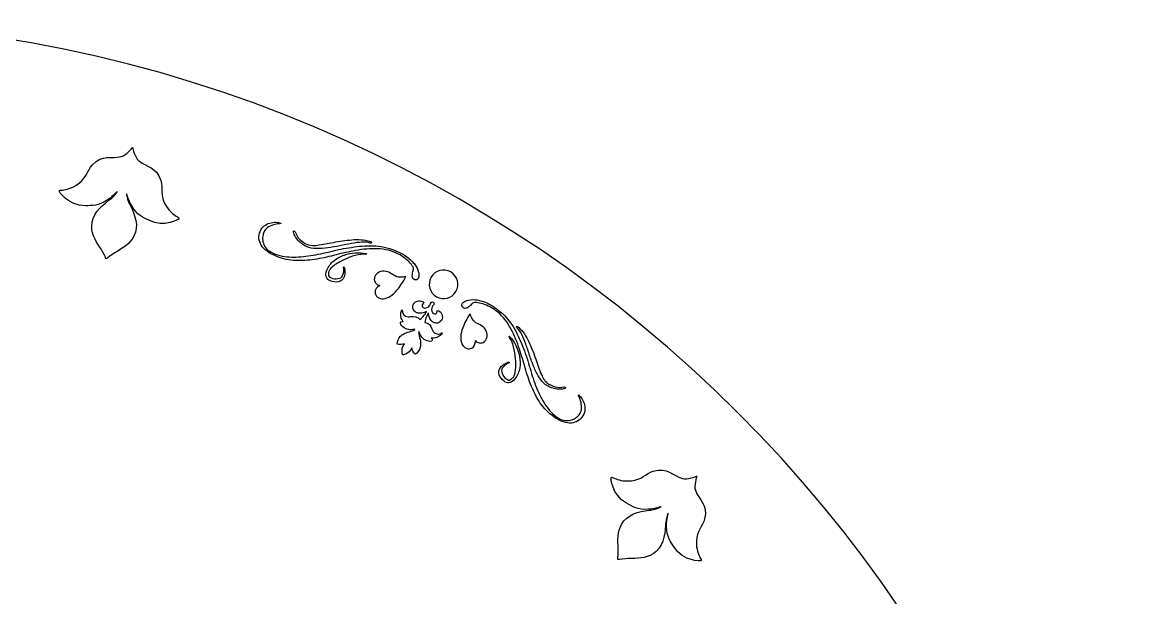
# Model space of a CAD drawing. Header units: centimetres. Extents: x -10.4 to 10.4, y -10.4 to 10.4.
# Drawn here: x 1.78 to 10.44, y 5.93 to 10.44 of the extents above; entities that cross this region are included whole.
import ezdxf

# ---------------------------------------------------------------- set-up
doc = ezdxf.new("R2010")
doc.units = ezdxf.units.CM
doc.header["$MEASUREMENT"] = 0
doc.layers.add('Camada 1', color=7, linetype='Continuous')

msp = doc.modelspace()

# ---------------------------------------------------------------- linework, layer by layer
at = {"layer": 'Camada 1'}
for points, knots in [([(-10.44189, 0), (-10.44189, 5.76691), (-5.76691, 10.44189), (0, 10.44189), (0, 10.44189), (5.76688, 10.44189), (10.44189, 5.76691), (10.44189, 0), (10.44189, 0), (10.44189, -5.76686), (5.76689, -10.44189), (0, -10.44189), (0, -10.44189), (-5.76691, -10.44189), (-10.44189, -5.76686), (-10.44189, 0)], [0, 0, 0, 0, 0.2, 0.2, 0.2, 0.2, 0.4, 0.4, 0.4, 0.4, 0.6, 0.6, 0.6, 0.6, 1, 1, 1, 1]), ([(2.27319, 9.00337), (2.32198, 9.00313), (2.37535, 9.00051), (2.44337, 9.04554), (2.44337, 9.04554), (2.46745, 9.06147), (2.49335, 9.08316), (2.52161, 9.11351), (2.52161, 9.11351), (2.52177, 9.11367), (2.50931, 9.08631), (2.47351, 9.05795), (2.47351, 9.05795), (2.46711, 9.053), (2.4607, 9.04827), (2.45404, 9.04311), (2.45404, 9.04311), (2.38768, 8.99189), (2.32119, 8.93291), (2.32196, 8.83951), (2.32196, 8.83951), (2.32238, 8.76913), (2.36088, 8.71788), (2.39771, 8.65909), (2.39771, 8.65909), (2.41403, 8.63298), (2.43316, 8.59308), (2.43377, 8.59054), (2.43377, 8.59054), (2.43414, 8.58752), (2.43914, 8.58628), (2.4412, 8.58885), (2.4412, 8.58885), (2.44342, 8.59102), (2.47806, 8.61825), (2.50414, 8.63446), (2.50414, 8.63446), (2.56351, 8.6711), (2.62082, 8.70029), (2.65281, 8.76323), (2.65281, 8.76323), (2.69514, 8.84663), (2.66191, 8.92857), (2.62506, 9.00358), (2.62506, 9.00358), (2.62149, 9.01107), (2.61784, 9.01834), (2.61432, 9.02543), (2.61432, 9.02543), (2.5949, 9.06657), (2.59588, 9.09658), (2.59588, 9.09642), (2.59588, 9.09642), (2.60776, 9.05673), (2.62136, 9.02588), (2.63578, 9.00109), (2.63578, 9.00109), (2.67661, 8.93092), (2.72569, 8.90989), (2.76947, 8.88875), (2.76947, 8.88875), (2.89113, 8.82938), (3.00656, 8.89351), (3.0064, 8.90425), (3.0064, 8.90425), (3.00619, 8.9084), (2.99799, 8.91235), (2.98486, 8.92042), (2.98486, 8.92042), (2.96311, 8.93426), (2.92811, 8.95937), (2.89633, 9.0175), (2.89633, 9.0175), (2.85881, 9.08544), (2.88175, 9.14019), (2.86379, 9.20001), (2.86379, 9.20001), (2.82984, 9.31309), (2.75171, 9.30317), (2.68856, 9.35749), (2.68856, 9.35749), (2.66118, 9.38085), (2.64411, 9.45279), (2.64387, 9.45676), (2.64387, 9.45676), (2.64361, 9.45996), (2.64149, 9.46078), (2.63969, 9.45761), (2.63969, 9.45761), (2.63768, 9.45425), (2.59019, 9.39718), (2.55534, 9.38818), (2.55534, 9.38818), (2.47427, 9.3673), (2.40879, 9.4103), (2.32785, 9.32381), (2.32785, 9.32381), (2.28501, 9.27801), (2.28102, 9.21882), (2.21725, 9.17424), (2.21725, 9.17424), (2.16264, 9.13609), (2.12015, 9.12889), (2.09427, 9.12611), (2.09427, 9.12611), (2.07898, 9.12455), (2.06972, 9.12471), (2.06776, 9.1209), (2.06776, 9.1209), (2.06272, 9.11161), (2.1376, 9.00351), (2.27319, 9.00337)], [0, 0, 0, 0, 0.0344828, 0.0344828, 0.0344828, 0.0344828, 0.0689655, 0.0689655, 0.0689655, 0.0689655, 0.1034483, 0.1034483, 0.1034483, 0.1034483, 0.137931, 0.137931, 0.137931, 0.137931, 0.1724138, 0.1724138, 0.1724138, 0.1724138, 0.2068966, 0.2068966, 0.2068966, 0.2068966, 0.2413793, 0.2413793, 0.2413793, 0.2413793, 0.2758621, 0.2758621, 0.2758621, 0.2758621, 0.3103448, 0.3103448, 0.3103448, 0.3103448, 0.3448276, 0.3448276, 0.3448276, 0.3448276, 0.3793103, 0.3793103, 0.3793103, 0.3793103, 0.4137931, 0.4137931, 0.4137931, 0.4137931, 0.4482759, 0.4482759, 0.4482759, 0.4482759, 0.4827586, 0.4827586, 0.4827586, 0.4827586, 0.5172414, 0.5172414, 0.5172414, 0.5172414, 0.5517241, 0.5517241, 0.5517241, 0.5517241, 0.5862069, 0.5862069, 0.5862069, 0.5862069, 0.6206897, 0.6206897, 0.6206897, 0.6206897, 0.6551724, 0.6551724, 0.6551724, 0.6551724, 0.6896552, 0.6896552, 0.6896552, 0.6896552, 0.7241379, 0.7241379, 0.7241379, 0.7241379, 0.7586207, 0.7586207, 0.7586207, 0.7586207, 0.7931034, 0.7931034, 0.7931034, 0.7931034, 0.8275862, 0.8275862, 0.8275862, 0.8275862, 0.862069, 0.862069, 0.862069, 0.862069, 0.8965517, 0.8965517, 0.8965517, 0.8965517, 0.9310345, 0.9310345, 0.9310345, 0.9310345, 1, 1, 1, 1]), ([(4.70011, 8.6519), (4.64156, 8.67577), (4.58393, 8.6881), (4.52736, 8.68899), (4.52736, 8.68899), (4.47082, 8.6897), (4.41436, 8.68566), (4.35792, 8.67663), (4.35792, 8.67663), (4.30305, 8.66901), (4.24915, 8.65835), (4.19602, 8.64488), (4.19602, 8.64488), (4.14289, 8.63144), (4.09056, 8.62033), (4.03896, 8.61197), (4.03896, 8.61197), (3.98755, 8.60342), (3.93704, 8.59964), (3.8878, 8.60057), (3.8878, 8.60057), (3.83856, 8.6016), (3.79033, 8.61163), (3.74331, 8.63081), (3.74331, 8.63081), (3.72212, 8.63949), (3.70537, 8.65094), (3.69293, 8.66526), (3.69293, 8.66526), (3.68073, 8.6796), (3.67227, 8.6941), (3.6675, 8.70905), (3.6675, 8.70905), (3.66268, 8.72395), (3.66078, 8.73892), (3.66171, 8.75403), (3.66171, 8.75403), (3.66274, 8.76919), (3.66549, 8.78208), (3.66983, 8.79271), (3.66983, 8.79271), (3.67806, 8.813), (3.69076, 8.82777), (3.7079, 8.83682), (3.7079, 8.83682), (3.72505, 8.84592), (3.74169, 8.85243), (3.75772, 8.85611), (3.75772, 8.85611), (3.7737, 8.85997), (3.78672, 8.8619), (3.79664, 8.86201), (3.79664, 8.86201), (3.80635, 8.86222), (3.80868, 8.86323), (3.80341, 8.8655), (3.80341, 8.8655), (3.79277, 8.86981), (3.77949, 8.87233), (3.76378, 8.87296), (3.76378, 8.87296), (3.74806, 8.87378), (3.73251, 8.8718), (3.71721, 8.86717), (3.71721, 8.86717), (3.70176, 8.86251), (3.68739, 8.85497), (3.67379, 8.84455), (3.67379, 8.84455), (3.66008, 8.83407), (3.64971, 8.81949), (3.64201, 8.80087), (3.64201, 8.80087), (3.62727, 8.76446), (3.62987, 8.72896), (3.65053, 8.6943), (3.65053, 8.6943), (3.67098, 8.65951), (3.71186, 8.62964), (3.77301, 8.60476), (3.77301, 8.60476), (3.82101, 8.58513), (3.86974, 8.57457), (3.91919, 8.57301), (3.91919, 8.57301), (3.96869, 8.57145), (4.01836, 8.57447), (4.06797, 8.58211), (4.06797, 8.58211), (4.11758, 8.58984), (4.16772, 8.60023), (4.21788, 8.61325), (4.21788, 8.61325), (4.26831, 8.62643), (4.31834, 8.63794), (4.36785, 8.64775), (4.36785, 8.64775), (4.42743, 8.6596), (4.48535, 8.66566), (4.54144, 8.66611), (4.54144, 8.66611), (4.5974, 8.66656), (4.65198, 8.65595), (4.70524, 8.63428), (4.70524, 8.63428), (4.71858, 8.6287), (4.73376, 8.62052), (4.75099, 8.60951), (4.75099, 8.60951), (4.76814, 8.59824), (4.78406, 8.58594), (4.79885, 8.57279), (4.79885, 8.57279), (4.81359, 8.55948), (4.82541, 8.54623), (4.83462, 8.53268), (4.83462, 8.53268), (4.84351, 8.51921), (4.846, 8.50749), (4.84205, 8.49781), (4.84205, 8.49781), (4.84157, 8.49694), (4.8407, 8.49318), (4.83901, 8.48664), (4.83901, 8.48664), (4.83726, 8.48008), (4.83607, 8.47278), (4.83478, 8.46505), (4.83478, 8.46505), (4.8337, 8.45717), (4.83396, 8.44928), (4.83539, 8.44155), (4.83539, 8.44155), (4.83695, 8.43372), (4.84118, 8.42829), (4.8482, 8.42549), (4.8482, 8.42549), (4.85884, 8.42112), (4.8663, 8.42028), (4.87032, 8.42266), (4.87032, 8.42266), (4.87445, 8.42507), (4.8786, 8.43017), (4.88283, 8.43779), (4.88283, 8.43779), (4.88675, 8.44755), (4.88733, 8.46105), (4.88444, 8.47814), (4.88444, 8.47814), (4.88161, 8.49536), (4.87349, 8.51399), (4.85978, 8.53391), (4.85978, 8.53391), (4.84634, 8.55397), (4.82681, 8.57434), (4.80102, 8.59506), (4.80102, 8.59506), (4.77546, 8.61602), (4.74178, 8.63499), (4.70011, 8.6519), (4.70011, 8.6519), (4.70011, 8.6519), (4.70011, 8.6519), (4.70011, 8.6519)], [0, 0, 0, 0, 0.0238095, 0.0238095, 0.0238095, 0.0238095, 0.047619, 0.047619, 0.047619, 0.047619, 0.0714286, 0.0714286, 0.0714286, 0.0714286, 0.0952381, 0.0952381, 0.0952381, 0.0952381, 0.1190476, 0.1190476, 0.1190476, 0.1190476, 0.1428571, 0.1428571, 0.1428571, 0.1428571, 0.1666667, 0.1666667, 0.1666667, 0.1666667, 0.1904762, 0.1904762, 0.1904762, 0.1904762, 0.2142857, 0.2142857, 0.2142857, 0.2142857, 0.2380952, 0.2380952, 0.2380952, 0.2380952, 0.2619048, 0.2619048, 0.2619048, 0.2619048, 0.2857143, 0.2857143, 0.2857143, 0.2857143, 0.3095238, 0.3095238, 0.3095238, 0.3095238, 0.3333333, 0.3333333, 0.3333333, 0.3333333, 0.3571429, 0.3571429, 0.3571429, 0.3571429, 0.3809524, 0.3809524, 0.3809524, 0.3809524, 0.4047619, 0.4047619, 0.4047619, 0.4047619, 0.4285714, 0.4285714, 0.4285714, 0.4285714, 0.452381, 0.452381, 0.452381, 0.452381, 0.4761905, 0.4761905, 0.4761905, 0.4761905, 0.5, 0.5, 0.5, 0.5, 0.5238095, 0.5238095, 0.5238095, 0.5238095, 0.547619, 0.547619, 0.547619, 0.547619, 0.5714286, 0.5714286, 0.5714286, 0.5714286, 0.5952381, 0.5952381, 0.5952381, 0.5952381, 0.6190476, 0.6190476, 0.6190476, 0.6190476, 0.6428571, 0.6428571, 0.6428571, 0.6428571, 0.6666667, 0.6666667, 0.6666667, 0.6666667, 0.6904762, 0.6904762, 0.6904762, 0.6904762, 0.7142857, 0.7142857, 0.7142857, 0.7142857, 0.7380952, 0.7380952, 0.7380952, 0.7380952, 0.7619048, 0.7619048, 0.7619048, 0.7619048, 0.7857143, 0.7857143, 0.7857143, 0.7857143, 0.8095238, 0.8095238, 0.8095238, 0.8095238, 0.8333333, 0.8333333, 0.8333333, 0.8333333, 0.8571429, 0.8571429, 0.8571429, 0.8571429, 0.8809524, 0.8809524, 0.8809524, 0.8809524, 0.9047619, 0.9047619, 0.9047619, 0.9047619, 0.9285714, 0.9285714, 0.9285714, 0.9285714, 0.952381, 0.952381, 0.952381, 0.952381, 1, 1, 1, 1]), ([(3.91742, 8.79885), (3.91411, 8.80327), (3.91096, 8.8056), (3.90782, 8.80591), (3.90782, 8.80591), (3.90478, 8.80599), (3.90332, 8.8035), (3.90327, 8.79834), (3.90327, 8.79834), (3.90602, 8.78479), (3.91129, 8.77178), (3.91904, 8.75923), (3.91904, 8.75923), (3.927, 8.74674), (3.93579, 8.73547), (3.9456, 8.72528), (3.9456, 8.72528), (3.95542, 8.71504), (3.96555, 8.70628), (3.97597, 8.69885), (3.97597, 8.69885), (3.98639, 8.69142), (3.99613, 8.68594), (4.00492, 8.68231), (4.00492, 8.68231), (4.02884, 8.67257), (4.0553, 8.66752), (4.08408, 8.66718), (4.08408, 8.66718), (4.11297, 8.66686), (4.14269, 8.66861), (4.17327, 8.67279), (4.17327, 8.67279), (4.20391, 8.67668), (4.23508, 8.68224), (4.26669, 8.68893), (4.26669, 8.68893), (4.29841, 8.69554), (4.32887, 8.70163), (4.35773, 8.7069), (4.35773, 8.7069), (4.38683, 8.71217), (4.41374, 8.71563), (4.4389, 8.71738), (4.4389, 8.71738), (4.46385, 8.71899), (4.48541, 8.71664), (4.50354, 8.71032), (4.50354, 8.71032), (4.50804, 8.70847), (4.51129, 8.70847), (4.51341, 8.71013), (4.51341, 8.71013), (4.51569, 8.71182), (4.51569, 8.71473), (4.5132, 8.71883), (4.5132, 8.71883), (4.47296, 8.7342), (4.42824, 8.74031), (4.37929, 8.73698), (4.37929, 8.73698), (4.33029, 8.73367), (4.2824, 8.72759), (4.23528, 8.71886), (4.23528, 8.71886), (4.18837, 8.70997), (4.14522, 8.70232), (4.10558, 8.6956), (4.10558, 8.6956), (4.06626, 8.68896), (4.03547, 8.69018), (4.01335, 8.69915), (4.01335, 8.69915), (3.96367, 8.71934), (3.93168, 8.7526), (3.91742, 8.79885), (3.91742, 8.79885), (3.91742, 8.79885), (3.91742, 8.79885), (3.91742, 8.79885)], [0, 0, 0, 0, 0.047619, 0.047619, 0.047619, 0.047619, 0.0952381, 0.0952381, 0.0952381, 0.0952381, 0.1428571, 0.1428571, 0.1428571, 0.1428571, 0.1904762, 0.1904762, 0.1904762, 0.1904762, 0.2380952, 0.2380952, 0.2380952, 0.2380952, 0.2857143, 0.2857143, 0.2857143, 0.2857143, 0.3333333, 0.3333333, 0.3333333, 0.3333333, 0.3809524, 0.3809524, 0.3809524, 0.3809524, 0.4285714, 0.4285714, 0.4285714, 0.4285714, 0.4761905, 0.4761905, 0.4761905, 0.4761905, 0.5238095, 0.5238095, 0.5238095, 0.5238095, 0.5714286, 0.5714286, 0.5714286, 0.5714286, 0.6190476, 0.6190476, 0.6190476, 0.6190476, 0.6666667, 0.6666667, 0.6666667, 0.6666667, 0.7142857, 0.7142857, 0.7142857, 0.7142857, 0.7619048, 0.7619048, 0.7619048, 0.7619048, 0.8095238, 0.8095238, 0.8095238, 0.8095238, 0.8571429, 0.8571429, 0.8571429, 0.8571429, 0.9047619, 0.9047619, 0.9047619, 0.9047619, 1, 1, 1, 1]), ([(4.19973, 8.43698), (4.1838, 8.44357), (4.1761, 8.45288), (4.17695, 8.46489), (4.17695, 8.46489), (4.17766, 8.47696), (4.17954, 8.48651), (4.18243, 8.49365), (4.18243, 8.49365), (4.18759, 8.50614), (4.20092, 8.52006), (4.22278, 8.53545), (4.22278, 8.53545), (4.24463, 8.5508), (4.2699, 8.56551), (4.29885, 8.57964), (4.29885, 8.57964), (4.32785, 8.59358), (4.35761, 8.60485), (4.38788, 8.61322), (4.38788, 8.61322), (4.4182, 8.62145), (4.44416, 8.62439), (4.46585, 8.62171), (4.46585, 8.62171), (4.47432, 8.62235), (4.47773, 8.62388), (4.47614, 8.62608), (4.47614, 8.62608), (4.47445, 8.62828), (4.47148, 8.6292), (4.4672, 8.62888), (4.4672, 8.62888), (4.44447, 8.63404), (4.4182, 8.63573), (4.38859, 8.63383), (4.38859, 8.63383), (4.35882, 8.63203), (4.32959, 8.62618), (4.3007, 8.61624), (4.3007, 8.61624), (4.27181, 8.60624), (4.24514, 8.59177), (4.2209, 8.57272), (4.2209, 8.57272), (4.19656, 8.55364), (4.17812, 8.52853), (4.16544, 8.49755), (4.16544, 8.49755), (4.15594, 8.4744), (4.15454, 8.4562), (4.16084, 8.44275), (4.16084, 8.44275), (4.16724, 8.42931), (4.17711, 8.41986), (4.19039, 8.41431), (4.19039, 8.41431), (4.21251, 8.40534), (4.23394, 8.40264), (4.25458, 8.406), (4.25458, 8.406), (4.27509, 8.40962), (4.29009, 8.42288), (4.29959, 8.44603), (4.29959, 8.44603), (4.30486, 8.45923), (4.3075, 8.47508), (4.30708, 8.49323), (4.30708, 8.49323), (4.30676, 8.51146), (4.30356, 8.52188), (4.29737, 8.52448), (4.29737, 8.52448), (4.29467, 8.52549), (4.29462, 8.5198), (4.29742, 8.50733), (4.29742, 8.50733), (4.30001, 8.49492), (4.29655, 8.47666), (4.28678, 8.45269), (4.28678, 8.45269), (4.28207, 8.44118), (4.27019, 8.43412), (4.25096, 8.43152), (4.25096, 8.43152), (4.23188, 8.42902), (4.21473, 8.43084), (4.19973, 8.43698), (4.19973, 8.43698), (4.19973, 8.43698), (4.19973, 8.43698), (4.19973, 8.43698)], [0, 0, 0, 0, 0.0416667, 0.0416667, 0.0416667, 0.0416667, 0.0833333, 0.0833333, 0.0833333, 0.0833333, 0.125, 0.125, 0.125, 0.125, 0.1666667, 0.1666667, 0.1666667, 0.1666667, 0.2083333, 0.2083333, 0.2083333, 0.2083333, 0.25, 0.25, 0.25, 0.25, 0.2916667, 0.2916667, 0.2916667, 0.2916667, 0.3333333, 0.3333333, 0.3333333, 0.3333333, 0.375, 0.375, 0.375, 0.375, 0.4166667, 0.4166667, 0.4166667, 0.4166667, 0.4583333, 0.4583333, 0.4583333, 0.4583333, 0.5, 0.5, 0.5, 0.5, 0.5416667, 0.5416667, 0.5416667, 0.5416667, 0.5833333, 0.5833333, 0.5833333, 0.5833333, 0.625, 0.625, 0.625, 0.625, 0.6666667, 0.6666667, 0.6666667, 0.6666667, 0.7083333, 0.7083333, 0.7083333, 0.7083333, 0.75, 0.75, 0.75, 0.75, 0.7916667, 0.7916667, 0.7916667, 0.7916667, 0.8333333, 0.8333333, 0.8333333, 0.8333333, 0.875, 0.875, 0.875, 0.875, 0.9166667, 0.9166667, 0.9166667, 0.9166667, 1, 1, 1, 1]), ([(5.17647, 8.33054), (5.14541, 8.27688), (5.07688, 8.25855), (5.0232, 8.28953), (5.0232, 8.28953), (4.96967, 8.32041), (4.95126, 8.38899), (4.98232, 8.44262), (4.98232, 8.44262), (5.01322, 8.49622), (5.08175, 8.51467), (5.13538, 8.48366), (5.13538, 8.48366), (5.18898, 8.4527), (5.20732, 8.38417), (5.17647, 8.33054)], [0, 0, 0, 0, 0.2, 0.2, 0.2, 0.2, 0.4, 0.4, 0.4, 0.4, 0.6, 0.6, 0.6, 0.6, 1, 1, 1, 1]), ([(4.56287, 8.28683), (4.55041, 8.29665), (4.54369, 8.309), (4.54292, 8.32392), (4.54292, 8.32392), (4.54146, 8.34604), (4.55398, 8.36424), (4.58017, 8.37869), (4.58017, 8.37869), (4.56771, 8.38012), (4.55739, 8.38557), (4.549, 8.39494), (4.549, 8.39494), (4.54146, 8.4037), (4.53728, 8.41354), (4.5367, 8.42463), (4.5367, 8.42463), (4.53556, 8.44082), (4.54115, 8.45506), (4.55302, 8.46731), (4.55302, 8.46731), (4.56489, 8.47956), (4.58062, 8.48678), (4.6002, 8.48898), (4.6002, 8.48898), (4.61999, 8.49128), (4.63859, 8.48787), (4.656, 8.47871), (4.656, 8.47871), (4.67026, 8.46995), (4.68447, 8.46127), (4.69894, 8.45257), (4.69894, 8.45257), (4.71672, 8.44352), (4.73609, 8.44021), (4.75712, 8.44265), (4.75712, 8.44265), (4.7653, 8.44352), (4.7736, 8.44519), (4.78249, 8.44765), (4.78249, 8.44765), (4.76259, 8.40667), (4.74058, 8.37174), (4.71597, 8.34282), (4.71597, 8.34282), (4.68078, 8.30125), (4.64506, 8.27842), (4.60905, 8.27432), (4.60905, 8.27432), (4.59129, 8.27233), (4.57584, 8.27643), (4.56287, 8.28683)], [0, 0, 0, 0, 0.0714286, 0.0714286, 0.0714286, 0.0714286, 0.1428571, 0.1428571, 0.1428571, 0.1428571, 0.2142857, 0.2142857, 0.2142857, 0.2142857, 0.2857143, 0.2857143, 0.2857143, 0.2857143, 0.3571429, 0.3571429, 0.3571429, 0.3571429, 0.4285714, 0.4285714, 0.4285714, 0.4285714, 0.5, 0.5, 0.5, 0.5, 0.5714286, 0.5714286, 0.5714286, 0.5714286, 0.6428571, 0.6428571, 0.6428571, 0.6428571, 0.7142857, 0.7142857, 0.7142857, 0.7142857, 0.7857143, 0.7857143, 0.7857143, 0.7857143, 0.8571429, 0.8571429, 0.8571429, 0.8571429, 1, 1, 1, 1]), ([(4.99872, 8.24688), (4.99396, 8.24992), (4.98761, 8.24968), (4.98343, 8.24542), (4.98343, 8.24542), (4.97867, 8.24013), (4.97713, 8.23341), (4.97438, 8.22695), (4.97438, 8.22695), (4.97242, 8.222), (4.96885, 8.21806), (4.96499, 8.21446), (4.96499, 8.21446), (4.95311, 8.20335), (4.93409, 8.19573), (4.91922, 8.20504), (4.91922, 8.20504), (4.91477, 8.20774), (4.91184, 8.21327), (4.91099, 8.21819), (4.91099, 8.21819), (4.91062, 8.22065), (4.91125, 8.22327), (4.91181, 8.22581), (4.91181, 8.22581), (4.91337, 8.23303), (4.92054, 8.23764), (4.92483, 8.2406), (4.92483, 8.2406), (4.92798, 8.24288), (4.92208, 8.24806), (4.91864, 8.2501), (4.91864, 8.2501), (4.90488, 8.25862), (4.88768, 8.2615), (4.87152, 8.25526), (4.87152, 8.25526), (4.85482, 8.24872), (4.84339, 8.23542), (4.83932, 8.21862), (4.83932, 8.21862), (4.83797, 8.21259), (4.83792, 8.20663), (4.839, 8.20097), (4.839, 8.20097), (4.84091, 8.19105), (4.84649, 8.18179), (4.8545, 8.17446), (4.8545, 8.17446), (4.86074, 8.1688), (4.86725, 8.16435), (4.87543, 8.16234), (4.87543, 8.16234), (4.88649, 8.15964), (4.89792, 8.15898), (4.90911, 8.16046), (4.90911, 8.16046), (4.92162, 8.16223), (4.93377, 8.16655), (4.94456, 8.17369), (4.94456, 8.17369), (4.94456, 8.17327), (4.94504, 8.17268), (4.94498, 8.17247), (4.94498, 8.17247), (4.94064, 8.16395), (4.93567, 8.15604), (4.9303, 8.14831), (4.9303, 8.14831), (4.92943, 8.14728), (4.92879, 8.14633), (4.92818, 8.14537), (4.92818, 8.14537), (4.91887, 8.13211), (4.90633, 8.12161), (4.89397, 8.11153), (4.89397, 8.11153), (4.87878, 8.13463), (4.8487, 8.13817), (4.82245, 8.13357), (4.82245, 8.13357), (4.80808, 8.13119), (4.7934, 8.13135), (4.78028, 8.13809), (4.78028, 8.13809), (4.76298, 8.14706), (4.75533, 8.16659), (4.75626, 8.18558), (4.75626, 8.18558), (4.75626, 8.18714), (4.75518, 8.18664), (4.7547, 8.18608), (4.7547, 8.18608), (4.74766, 8.17666), (4.74473, 8.16536), (4.74412, 8.15388), (4.74412, 8.15388), (4.74341, 8.13962), (4.7465, 8.12599), (4.75182, 8.11308), (4.75182, 8.11308), (4.7547, 8.10625), (4.7587, 8.09847), (4.76267, 8.09215), (4.76267, 8.09215), (4.76039, 8.09323), (4.75367, 8.09728), (4.74769, 8.09408), (4.74769, 8.09408), (4.74335, 8.0918), (4.74086, 8.08744), (4.74174, 8.08281), (4.74174, 8.08281), (4.74412, 8.06577), (4.75817, 8.05511), (4.7714, 8.04635), (4.7714, 8.04635), (4.785, 8.03757), (4.80003, 8.03241), (4.81625, 8.03092), (4.81625, 8.03092), (4.82937, 8.02981), (4.84194, 8.03269), (4.85491, 8.03529), (4.85491, 8.03529), (4.85621, 8.03555), (4.85414, 8.03304), (4.85324, 8.03241), (4.85324, 8.03241), (4.83623, 8.02072), (4.81654, 8.01717), (4.7967, 8.01127), (4.7967, 8.01127), (4.78326, 8.00709), (4.77077, 8.00204), (4.75923, 7.99418), (4.75923, 7.99418), (4.75304, 7.99024), (4.74751, 7.98553), (4.74248, 7.98037), (4.74248, 7.98037), (4.72655, 7.96402), (4.71658, 7.94222), (4.71629, 7.91917), (4.71629, 7.91917), (4.7351, 7.9129), (4.75532, 7.91658), (4.77408, 7.92179), (4.77408, 7.92179), (4.75455, 7.90232), (4.75207, 7.87446), (4.7563, 7.84757), (4.7563, 7.84757), (4.75717, 7.84209), (4.75799, 7.83754), (4.75945, 7.83238), (4.75945, 7.83238), (4.76456, 7.83378), (4.76905, 7.83524), (4.77408, 7.83733), (4.77408, 7.83733), (4.79951, 7.84699), (4.8225, 7.86297), (4.82954, 7.88977), (4.82954, 7.88977), (4.83436, 7.8708), (4.84121, 7.85162), (4.85621, 7.83833), (4.85621, 7.83833), (4.876, 7.8501), (4.88965, 7.86984), (4.89611, 7.89162), (4.89611, 7.89162), (4.89802, 7.89868), (4.8991, 7.90585), (4.89973, 7.91313), (4.89973, 7.91313), (4.90071, 7.92691), (4.8988, 7.94041), (4.89566, 7.95417), (4.89566, 7.95417), (4.891, 7.97428), (4.88404, 7.99309), (4.88574, 8.01365), (4.88574, 8.01365), (4.88585, 8.01481), (4.88698, 8.01772), (4.88743, 8.01643), (4.88743, 8.01643), (4.89182, 8.00392), (4.8955, 7.99166), (4.90288, 7.9809), (4.90288, 7.9809), (4.91238, 7.96749), (4.92442, 7.95703), (4.93889, 7.94968), (4.93889, 7.94968), (4.95294, 7.94264), (4.96918, 7.93584), (4.98514, 7.94225), (4.98514, 7.94225), (4.98964, 7.94384), (4.99228, 7.94815), (4.99197, 7.95305), (4.99197, 7.95305), (4.99165, 7.95993), (4.98483, 7.96358), (4.98266, 7.96509), (4.98266, 7.96509), (4.99015, 7.9648), (4.99898, 7.9652), (5.00634, 7.96617), (5.00634, 7.96617), (5.02023, 7.96797), (5.03351, 7.9722), (5.0455, 7.97998), (5.0455, 7.97998), (5.05505, 7.98614), (5.0636, 7.99432), (5.06804, 8.00514), (5.06804, 8.00514), (5.06836, 8.0058), (5.06815, 8.0071), (5.0669, 8.00625), (5.0669, 8.00625), (5.05089, 7.99588), (5.03004, 7.99286), (5.01367, 8.00329), (5.01367, 8.00329), (5.00131, 8.01128), (4.99383, 8.02395), (4.98877, 8.03755), (4.98877, 8.03755), (4.97946, 8.06261), (4.96154, 8.08684), (4.93395, 8.08843), (4.93395, 8.08843), (4.93644, 8.10423), (4.93927, 8.12026), (4.94609, 8.13492), (4.94609, 8.13492), (4.94657, 8.13603), (4.94707, 8.13706), (4.94765, 8.13823), (4.94765, 8.13823), (4.95162, 8.14688), (4.95596, 8.15511), (4.96125, 8.1631), (4.96125, 8.1631), (4.9613, 8.16336), (4.96207, 8.16313), (4.96255, 8.16321), (4.96255, 8.16321), (4.96157, 8.15051), (4.9639, 8.13784), (4.96874, 8.12601), (4.96874, 8.12601), (4.97297, 8.11566), (4.97932, 8.10595), (4.98718, 8.09781), (4.98718, 8.09781), (4.99297, 8.09178), (5.00014, 8.08839), (5.00821, 8.08574), (5.00821, 8.08574), (5.0185, 8.08246), (5.02919, 8.0823), (5.03885, 8.08555), (5.03885, 8.08555), (5.04443, 8.0874), (5.0497, 8.09037), (5.05398, 8.09457), (5.05398, 8.09457), (5.0666, 8.1065), (5.07232, 8.12312), (5.06954, 8.14085), (5.06954, 8.14085), (5.06705, 8.158), (5.05583, 8.17152), (5.04141, 8.17914), (5.04141, 8.17914), (5.03816, 8.18099), (5.03056, 8.18359), (5.03035, 8.1797), (5.03035, 8.1797), (5.02979, 8.17451), (5.02942, 8.16599), (5.02395, 8.16113), (5.02395, 8.16113), (5.02199, 8.1593), (5.02011, 8.15743), (5.01771, 8.15661), (5.01771, 8.15661), (5.01295, 8.15492), (5.00686, 8.15455), (5.00231, 8.15709), (5.00231, 8.15709), (4.98686, 8.16535), (4.98387, 8.18553), (4.98747, 8.20146), (4.98747, 8.20146), (4.98871, 8.20659), (4.9903, 8.21167), (4.99366, 8.21591), (4.99366, 8.21591), (4.99795, 8.22136), (5.00292, 8.22615), (5.00498, 8.2329), (5.00498, 8.2329), (5.00666, 8.23867), (5.00362, 8.24434), (4.99872, 8.24688)], [0, 0, 0, 0, 0.0126582, 0.0126582, 0.0126582, 0.0126582, 0.0253165, 0.0253165, 0.0253165, 0.0253165, 0.0379747, 0.0379747, 0.0379747, 0.0379747, 0.0506329, 0.0506329, 0.0506329, 0.0506329, 0.0632911, 0.0632911, 0.0632911, 0.0632911, 0.0759494, 0.0759494, 0.0759494, 0.0759494, 0.0886076, 0.0886076, 0.0886076, 0.0886076, 0.1012658, 0.1012658, 0.1012658, 0.1012658, 0.1139241, 0.1139241, 0.1139241, 0.1139241, 0.1265823, 0.1265823, 0.1265823, 0.1265823, 0.1392405, 0.1392405, 0.1392405, 0.1392405, 0.1518987, 0.1518987, 0.1518987, 0.1518987, 0.164557, 0.164557, 0.164557, 0.164557, 0.1772152, 0.1772152, 0.1772152, 0.1772152, 0.1898734, 0.1898734, 0.1898734, 0.1898734, 0.2025316, 0.2025316, 0.2025316, 0.2025316, 0.2151899, 0.2151899, 0.2151899, 0.2151899, 0.2278481, 0.2278481, 0.2278481, 0.2278481, 0.2405063, 0.2405063, 0.2405063, 0.2405063, 0.2531646, 0.2531646, 0.2531646, 0.2531646, 0.2658228, 0.2658228, 0.2658228, 0.2658228, 0.278481, 0.278481, 0.278481, 0.278481, 0.2911392, 0.2911392, 0.2911392, 0.2911392, 0.3037975, 0.3037975, 0.3037975, 0.3037975, 0.3164557, 0.3164557, 0.3164557, 0.3164557, 0.3291139, 0.3291139, 0.3291139, 0.3291139, 0.3417722, 0.3417722, 0.3417722, 0.3417722, 0.3544304, 0.3544304, 0.3544304, 0.3544304, 0.3670886, 0.3670886, 0.3670886, 0.3670886, 0.3797468, 0.3797468, 0.3797468, 0.3797468, 0.3924051, 0.3924051, 0.3924051, 0.3924051, 0.4050633, 0.4050633, 0.4050633, 0.4050633, 0.4177215, 0.4177215, 0.4177215, 0.4177215, 0.4303797, 0.4303797, 0.4303797, 0.4303797, 0.443038, 0.443038, 0.443038, 0.443038, 0.4556962, 0.4556962, 0.4556962, 0.4556962, 0.4683544, 0.4683544, 0.4683544, 0.4683544, 0.4810127, 0.4810127, 0.4810127, 0.4810127, 0.4936709, 0.4936709, 0.4936709, 0.4936709, 0.5063291, 0.5063291, 0.5063291, 0.5063291, 0.5189873, 0.5189873, 0.5189873, 0.5189873, 0.5316456, 0.5316456, 0.5316456, 0.5316456, 0.5443038, 0.5443038, 0.5443038, 0.5443038, 0.556962, 0.556962, 0.556962, 0.556962, 0.5696203, 0.5696203, 0.5696203, 0.5696203, 0.5822785, 0.5822785, 0.5822785, 0.5822785, 0.5949367, 0.5949367, 0.5949367, 0.5949367, 0.6075949, 0.6075949, 0.6075949, 0.6075949, 0.6202532, 0.6202532, 0.6202532, 0.6202532, 0.6329114, 0.6329114, 0.6329114, 0.6329114, 0.6455696, 0.6455696, 0.6455696, 0.6455696, 0.6582278, 0.6582278, 0.6582278, 0.6582278, 0.6708861, 0.6708861, 0.6708861, 0.6708861, 0.6835443, 0.6835443, 0.6835443, 0.6835443, 0.6962025, 0.6962025, 0.6962025, 0.6962025, 0.7088608, 0.7088608, 0.7088608, 0.7088608, 0.721519, 0.721519, 0.721519, 0.721519, 0.7341772, 0.7341772, 0.7341772, 0.7341772, 0.7468354, 0.7468354, 0.7468354, 0.7468354, 0.7594937, 0.7594937, 0.7594937, 0.7594937, 0.7721519, 0.7721519, 0.7721519, 0.7721519, 0.7848101, 0.7848101, 0.7848101, 0.7848101, 0.7974684, 0.7974684, 0.7974684, 0.7974684, 0.8101266, 0.8101266, 0.8101266, 0.8101266, 0.8227848, 0.8227848, 0.8227848, 0.8227848, 0.835443, 0.835443, 0.835443, 0.835443, 0.8481013, 0.8481013, 0.8481013, 0.8481013, 0.8607595, 0.8607595, 0.8607595, 0.8607595, 0.8734177, 0.8734177, 0.8734177, 0.8734177, 0.8860759, 0.8860759, 0.8860759, 0.8860759, 0.8987342, 0.8987342, 0.8987342, 0.8987342, 0.9113924, 0.9113924, 0.9113924, 0.9113924, 0.9240506, 0.9240506, 0.9240506, 0.9240506, 0.9367089, 0.9367089, 0.9367089, 0.9367089, 0.9493671, 0.9493671, 0.9493671, 0.9493671, 0.9620253, 0.9620253, 0.9620253, 0.9620253, 0.9746835, 0.9746835, 0.9746835, 0.9746835, 1, 1, 1, 1]), ([(5.50519, 8.18703), (5.46968, 8.2146), (5.43645, 8.23436), (5.40555, 8.24601), (5.40555, 8.24601), (5.37481, 8.25808), (5.34732, 8.26474), (5.32329, 8.26641), (5.32329, 8.26641), (5.29911, 8.26826), (5.27895, 8.26593), (5.26262, 8.2598), (5.26262, 8.2598), (5.24635, 8.25382), (5.23497, 8.24657), (5.22846, 8.23818), (5.22846, 8.23818), (5.22407, 8.2308), (5.22169, 8.22474), (5.22158, 8.21984), (5.22158, 8.21984), (5.22153, 8.2151), (5.22603, 8.20926), (5.23513, 8.20219), (5.23513, 8.20219), (5.24119, 8.19743), (5.24788, 8.19653), (5.2554, 8.19904), (5.2554, 8.19904), (5.26289, 8.20169), (5.26982, 8.20547), (5.27606, 8.21028), (5.27606, 8.21028), (5.28212, 8.21531), (5.28783, 8.21999), (5.2927, 8.22481), (5.2927, 8.22481), (5.29757, 8.22949), (5.30024, 8.23219), (5.30082, 8.23296), (5.30082, 8.23296), (5.30738, 8.24119), (5.31865, 8.24489), (5.33471, 8.24386), (5.33471, 8.24386), (5.35098, 8.24275), (5.36839, 8.23923), (5.38731, 8.23301), (5.38731, 8.23301), (5.40617, 8.22692), (5.42472, 8.21925), (5.44306, 8.20999), (5.44306, 8.20999), (5.46116, 8.20062), (5.47592, 8.19152), (5.48735, 8.18279), (5.48735, 8.18279), (5.53273, 8.14747), (5.56927, 8.10551), (5.59691, 8.0568), (5.59691, 8.0568), (5.62451, 8.00814), (5.64827, 7.95486), (5.66777, 7.89726), (5.66777, 7.89726), (5.68404, 7.84953), (5.69915, 7.80048), (5.71278, 7.75026), (5.71278, 7.75026), (5.72672, 7.7002), (5.74276, 7.6517), (5.76083, 7.60482), (5.76083, 7.60482), (5.77906, 7.55807), (5.80123, 7.51354), (5.82735, 7.47147), (5.82735, 7.47147), (5.85354, 7.42937), (5.88709, 7.39241), (5.92787, 7.36072), (5.92787, 7.36072), (5.98013, 7.32021), (6.02632, 7.29973), (6.06672, 7.29934), (6.06672, 7.29934), (6.10702, 7.29878), (6.13916, 7.31429), (6.16329, 7.3453), (6.16329, 7.3453), (6.17565, 7.36118), (6.18298, 7.37755), (6.1852, 7.39467), (6.1852, 7.39467), (6.18753, 7.41163), (6.18689, 7.42785), (6.18314, 7.44351), (6.18314, 7.44351), (6.17952, 7.45912), (6.17338, 7.47351), (6.16491, 7.48682), (6.16491, 7.48682), (6.15644, 7.50005), (6.14771, 7.51032), (6.13866, 7.51735), (6.13866, 7.51735), (6.134, 7.52079), (6.13421, 7.5182), (6.13903, 7.50968), (6.13903, 7.50968), (6.1439, 7.50111), (6.14869, 7.4888), (6.1534, 7.47304), (6.1534, 7.47304), (6.15811, 7.45732), (6.16083, 7.43976), (6.16163, 7.42033), (6.16163, 7.42033), (6.16229, 7.40088), (6.15584, 7.38249), (6.14234, 7.36511), (6.14234, 7.36511), (6.1353, 7.35606), (6.12554, 7.34738), (6.11294, 7.33884), (6.11294, 7.33884), (6.10027, 7.33051), (6.08643, 7.32468), (6.07114, 7.32138), (6.07114, 7.32138), (6.05579, 7.31802), (6.03899, 7.31813), (6.02039, 7.32162), (6.02039, 7.32162), (6.00195, 7.32517), (5.98353, 7.33387), (5.96536, 7.34797), (5.96536, 7.34797), (5.9253, 7.37911), (5.89244, 7.41581), (5.86701, 7.45796), (5.86701, 7.45796), (5.84153, 7.50013), (5.81957, 7.5458), (5.80113, 7.59454), (5.80113, 7.59454), (5.78274, 7.64346), (5.76615, 7.69423), (5.75115, 7.74702), (5.75115, 7.74702), (5.73647, 7.79975), (5.71863, 7.85174), (5.69781, 7.9031), (5.69781, 7.9031), (5.67736, 7.95652), (5.65265, 8.00737), (5.62365, 8.05611), (5.62365, 8.05611), (5.59469, 8.10464), (5.55527, 8.14832), (5.50519, 8.18703), (5.50519, 8.18703), (5.50519, 8.18703), (5.50519, 8.18703), (5.50519, 8.18703)], [0, 0, 0, 0, 0.0238095, 0.0238095, 0.0238095, 0.0238095, 0.047619, 0.047619, 0.047619, 0.047619, 0.0714286, 0.0714286, 0.0714286, 0.0714286, 0.0952381, 0.0952381, 0.0952381, 0.0952381, 0.1190476, 0.1190476, 0.1190476, 0.1190476, 0.1428571, 0.1428571, 0.1428571, 0.1428571, 0.1666667, 0.1666667, 0.1666667, 0.1666667, 0.1904762, 0.1904762, 0.1904762, 0.1904762, 0.2142857, 0.2142857, 0.2142857, 0.2142857, 0.2380952, 0.2380952, 0.2380952, 0.2380952, 0.2619048, 0.2619048, 0.2619048, 0.2619048, 0.2857143, 0.2857143, 0.2857143, 0.2857143, 0.3095238, 0.3095238, 0.3095238, 0.3095238, 0.3333333, 0.3333333, 0.3333333, 0.3333333, 0.3571429, 0.3571429, 0.3571429, 0.3571429, 0.3809524, 0.3809524, 0.3809524, 0.3809524, 0.4047619, 0.4047619, 0.4047619, 0.4047619, 0.4285714, 0.4285714, 0.4285714, 0.4285714, 0.452381, 0.452381, 0.452381, 0.452381, 0.4761905, 0.4761905, 0.4761905, 0.4761905, 0.5, 0.5, 0.5, 0.5, 0.5238095, 0.5238095, 0.5238095, 0.5238095, 0.547619, 0.547619, 0.547619, 0.547619, 0.5714286, 0.5714286, 0.5714286, 0.5714286, 0.5952381, 0.5952381, 0.5952381, 0.5952381, 0.6190476, 0.6190476, 0.6190476, 0.6190476, 0.6428571, 0.6428571, 0.6428571, 0.6428571, 0.6666667, 0.6666667, 0.6666667, 0.6666667, 0.6904762, 0.6904762, 0.6904762, 0.6904762, 0.7142857, 0.7142857, 0.7142857, 0.7142857, 0.7380952, 0.7380952, 0.7380952, 0.7380952, 0.7619048, 0.7619048, 0.7619048, 0.7619048, 0.7857143, 0.7857143, 0.7857143, 0.7857143, 0.8095238, 0.8095238, 0.8095238, 0.8095238, 0.8333333, 0.8333333, 0.8333333, 0.8333333, 0.8571429, 0.8571429, 0.8571429, 0.8571429, 0.8809524, 0.8809524, 0.8809524, 0.8809524, 0.9047619, 0.9047619, 0.9047619, 0.9047619, 0.9285714, 0.9285714, 0.9285714, 0.9285714, 0.952381, 0.952381, 0.952381, 0.952381, 1, 1, 1, 1]), ([(5.22375, 7.91943), (5.20933, 7.95271), (5.21124, 7.99505), (5.22954, 8.04635), (5.22954, 8.04635), (5.24235, 8.08207), (5.26153, 8.11866), (5.28722, 8.15631), (5.28722, 8.15631), (5.28944, 8.14745), (5.29222, 8.13938), (5.2955, 8.13178), (5.2955, 8.13178), (5.30386, 8.11249), (5.31659, 8.09733), (5.33318, 8.0864), (5.33318, 8.0864), (5.34797, 8.0783), (5.36268, 8.07023), (5.37731, 8.0623), (5.37731, 8.0623), (5.3939, 8.05177), (5.40626, 8.0374), (5.41417, 8.01912), (5.41417, 8.01912), (5.42198, 8.00102), (5.42356, 7.98385), (5.41899, 7.96739), (5.41899, 7.96739), (5.41433, 7.95093), (5.40468, 7.93913), (5.3902, 7.93188), (5.3902, 7.93188), (5.38017, 7.92688), (5.36959, 7.92556), (5.35821, 7.92781), (5.35821, 7.92781), (5.34601, 7.93024), (5.33604, 7.93649), (5.32866, 7.9467), (5.32866, 7.9467), (5.32927, 7.91672), (5.31966, 7.89675), (5.29993, 7.8869), (5.29993, 7.8869), (5.28654, 7.88018), (5.27249, 7.87978), (5.25776, 7.88568), (5.25776, 7.88568), (5.24227, 7.89175), (5.23089, 7.903), (5.22375, 7.91943)], [0, 0, 0, 0, 0.0714286, 0.0714286, 0.0714286, 0.0714286, 0.1428571, 0.1428571, 0.1428571, 0.1428571, 0.2142857, 0.2142857, 0.2142857, 0.2142857, 0.2857143, 0.2857143, 0.2857143, 0.2857143, 0.3571429, 0.3571429, 0.3571429, 0.3571429, 0.4285714, 0.4285714, 0.4285714, 0.4285714, 0.5, 0.5, 0.5, 0.5, 0.5714286, 0.5714286, 0.5714286, 0.5714286, 0.6428571, 0.6428571, 0.6428571, 0.6428571, 0.7142857, 0.7142857, 0.7142857, 0.7142857, 0.7857143, 0.7857143, 0.7857143, 0.7857143, 0.8571429, 0.8571429, 0.8571429, 0.8571429, 1, 1, 1, 1]), ([(6.02382, 7.58267), (5.9767, 7.57198), (5.93188, 7.58307), (5.88946, 7.61606), (5.88946, 7.61606), (5.8707, 7.63067), (5.85432, 7.65673), (5.84027, 7.69419), (5.84027, 7.69419), (5.82633, 7.73179), (5.81143, 7.77306), (5.79558, 7.81807), (5.79558, 7.81807), (5.77957, 7.86326), (5.76084, 7.90774), (5.73925, 7.95184), (5.73925, 7.95184), (5.71761, 7.99584), (5.69012, 8.03151), (5.65667, 8.05871), (5.65667, 8.05871), (5.65185, 8.05871), (5.64934, 8.05741), (5.64902, 8.05456), (5.64902, 8.05456), (5.6486, 8.05181), (5.65032, 8.04906), (5.65407, 8.04601), (5.65407, 8.04601), (5.66854, 8.03357), (5.6814, 8.01611), (5.69241, 7.9937), (5.69241, 7.9937), (5.70352, 7.97095), (5.714, 7.94597), (5.72397, 7.91811), (5.72397, 7.91811), (5.73405, 7.89046), (5.74392, 7.86115), (5.75395, 7.83027), (5.75395, 7.83027), (5.76408, 7.79947), (5.77483, 7.76973), (5.78671, 7.74124), (5.78671, 7.74124), (5.79843, 7.71266), (5.81182, 7.68605), (5.82645, 7.66128), (5.82645, 7.66128), (5.84119, 7.63649), (5.85881, 7.61617), (5.87921, 7.60035), (5.87921, 7.60035), (5.88675, 7.59442), (5.8963, 7.58881), (5.908, 7.5835), (5.908, 7.5835), (5.91959, 7.57808), (5.93218, 7.57374), (5.94594, 7.57035), (5.94594, 7.57035), (5.95978, 7.56694), (5.97401, 7.56503), (5.98872, 7.56442), (5.98872, 7.56442), (6.00346, 7.56386), (6.0174, 7.56582), (6.03063, 7.57027), (6.03063, 7.57027), (6.03486, 7.57286), (6.03632, 7.5754), (6.0347, 7.57794), (6.0347, 7.57794), (6.033, 7.58042), (6.0293, 7.58203), (6.02382, 7.58267), (6.02382, 7.58267), (6.02382, 7.58267), (6.02382, 7.58267), (6.02382, 7.58267)], [0, 0, 0, 0, 0.047619, 0.047619, 0.047619, 0.047619, 0.0952381, 0.0952381, 0.0952381, 0.0952381, 0.1428571, 0.1428571, 0.1428571, 0.1428571, 0.1904762, 0.1904762, 0.1904762, 0.1904762, 0.2380952, 0.2380952, 0.2380952, 0.2380952, 0.2857143, 0.2857143, 0.2857143, 0.2857143, 0.3333333, 0.3333333, 0.3333333, 0.3333333, 0.3809524, 0.3809524, 0.3809524, 0.3809524, 0.4285714, 0.4285714, 0.4285714, 0.4285714, 0.4761905, 0.4761905, 0.4761905, 0.4761905, 0.5238095, 0.5238095, 0.5238095, 0.5238095, 0.5714286, 0.5714286, 0.5714286, 0.5714286, 0.6190476, 0.6190476, 0.6190476, 0.6190476, 0.6666667, 0.6666667, 0.6666667, 0.6666667, 0.7142857, 0.7142857, 0.7142857, 0.7142857, 0.7619048, 0.7619048, 0.7619048, 0.7619048, 0.8095238, 0.8095238, 0.8095238, 0.8095238, 0.8571429, 0.8571429, 0.8571429, 0.8571429, 0.9047619, 0.9047619, 0.9047619, 0.9047619, 1, 1, 1, 1]), ([(5.56932, 7.64633), (5.55646, 7.65625), (5.54638, 7.67012), (5.539, 7.68798), (5.539, 7.68798), (5.53157, 7.70589), (5.53183, 7.7197), (5.53937, 7.72955), (5.53937, 7.72955), (5.5553, 7.75003), (5.56929, 7.76212), (5.58133, 7.76609), (5.58133, 7.76609), (5.59353, 7.77001), (5.5984, 7.77284), (5.59623, 7.77458), (5.59623, 7.77458), (5.59091, 7.77863), (5.58025, 7.77625), (5.56435, 7.76744), (5.56435, 7.76744), (5.54842, 7.75871), (5.53599, 7.7485), (5.5272, 7.73722), (5.5272, 7.73722), (5.51196, 7.71748), (5.50789, 7.6979), (5.51506, 7.67835), (5.51506, 7.67835), (5.52239, 7.65877), (5.53546, 7.64163), (5.55432, 7.62684), (5.55432, 7.62684), (5.56575, 7.61808), (5.57887, 7.61435), (5.59369, 7.61552), (5.59369, 7.61552), (5.60853, 7.61679), (5.62367, 7.62711), (5.63896, 7.64685), (5.63896, 7.64685), (5.65936, 7.67336), (5.67187, 7.7018), (5.67627, 7.73244), (5.67627, 7.73244), (5.68061, 7.76303), (5.67984, 7.79337), (5.67394, 7.82338), (5.67394, 7.82338), (5.66815, 7.8533), (5.65865, 7.88164), (5.64536, 7.90834), (5.64536, 7.90834), (5.63224, 7.93498), (5.61755, 7.95681), (5.60176, 7.9739), (5.60176, 7.9739), (5.59996, 7.97776), (5.59758, 7.97985), (5.59488, 7.98025), (5.59488, 7.98025), (5.5921, 7.98051), (5.5926, 7.97689), (5.59634, 7.96916), (5.59634, 7.96916), (5.60946, 7.95172), (5.61991, 7.92778), (5.62785, 7.89735), (5.62785, 7.89735), (5.63571, 7.86687), (5.64092, 7.83562), (5.6433, 7.80353), (5.6433, 7.80353), (5.64552, 7.77138), (5.64547, 7.74212), (5.64314, 7.71556), (5.64314, 7.71556), (5.6406, 7.68889), (5.63523, 7.67029), (5.62708, 7.65968), (5.62708, 7.65968), (5.62237, 7.65365), (5.61504, 7.64727), (5.60491, 7.64047), (5.60491, 7.64047), (5.59485, 7.63376), (5.58292, 7.63577), (5.56932, 7.64633), (5.56932, 7.64633), (5.56932, 7.64633), (5.56932, 7.64633), (5.56932, 7.64633)], [0, 0, 0, 0, 0.0416667, 0.0416667, 0.0416667, 0.0416667, 0.0833333, 0.0833333, 0.0833333, 0.0833333, 0.125, 0.125, 0.125, 0.125, 0.1666667, 0.1666667, 0.1666667, 0.1666667, 0.2083333, 0.2083333, 0.2083333, 0.2083333, 0.25, 0.25, 0.25, 0.25, 0.2916667, 0.2916667, 0.2916667, 0.2916667, 0.3333333, 0.3333333, 0.3333333, 0.3333333, 0.375, 0.375, 0.375, 0.375, 0.4166667, 0.4166667, 0.4166667, 0.4166667, 0.4583333, 0.4583333, 0.4583333, 0.4583333, 0.5, 0.5, 0.5, 0.5, 0.5416667, 0.5416667, 0.5416667, 0.5416667, 0.5833333, 0.5833333, 0.5833333, 0.5833333, 0.625, 0.625, 0.625, 0.625, 0.6666667, 0.6666667, 0.6666667, 0.6666667, 0.7083333, 0.7083333, 0.7083333, 0.7083333, 0.75, 0.75, 0.75, 0.75, 0.7916667, 0.7916667, 0.7916667, 0.7916667, 0.8333333, 0.8333333, 0.8333333, 0.8333333, 0.875, 0.875, 0.875, 0.875, 0.9166667, 0.9166667, 0.9166667, 0.9166667, 1, 1, 1, 1]), ([(6.51407, 6.67147), (6.55619, 6.6471), (6.60114, 6.61839), (6.68274, 6.62374), (6.68274, 6.62374), (6.71163, 6.62562), (6.74502, 6.63157), (6.78479, 6.64385), (6.78479, 6.64385), (6.785, 6.64393), (6.76045, 6.62644), (6.71507, 6.61959), (6.71507, 6.61959), (6.70695, 6.61851), (6.69909, 6.61758), (6.69073, 6.61639), (6.69073, 6.61639), (6.60739, 6.60491), (6.51999, 6.58676), (6.47348, 6.50548), (6.47348, 6.50548), (6.43834, 6.44428), (6.44578, 6.38089), (6.44811, 6.3117), (6.44811, 6.3117), (6.44904, 6.28103), (6.44536, 6.23698), (6.44459, 6.23449), (6.44459, 6.23449), (6.44345, 6.23169), (6.44718, 6.22811), (6.45023, 6.2293), (6.45023, 6.2293), (6.45327, 6.23007), (6.49701, 6.23647), (6.52775, 6.23763), (6.52775, 6.23763), (6.59773, 6.23996), (6.66211, 6.23686), (6.72158, 6.27552), (6.72158, 6.27552), (6.80029, 6.3268), (6.81289, 6.41419), (6.81889, 6.4974), (6.81889, 6.4974), (6.8196, 6.50568), (6.82008, 6.51378), (6.82058, 6.52169), (6.82058, 6.52169), (6.82444, 6.56696), (6.84064, 6.59241), (6.84048, 6.59225), (6.84048, 6.59225), (6.83066, 6.55201), (6.82693, 6.51859), (6.82693, 6.48996), (6.82693, 6.48996), (6.82682, 6.40894), (6.85865, 6.36648), (6.88591, 6.32647), (6.88591, 6.32647), (6.96137, 6.21479), (7.09371, 6.21318), (7.09898, 6.22257), (7.09898, 6.22257), (7.10089, 6.22627), (7.09578, 6.23374), (7.08845, 6.24726), (7.08845, 6.24726), (7.07668, 6.26996), (7.05905, 6.30907), (7.0608, 6.37513), (7.0608, 6.37513), (7.0626, 6.45257), (7.11009, 6.48864), (7.12478, 6.54933), (7.12478, 6.54933), (7.15243, 6.66408), (7.07983, 6.69419), (7.0525, 6.77248), (7.0525, 6.77248), (7.04062, 6.80627), (7.06221, 6.87702), (7.06393, 6.88056), (7.06393, 6.88056), (7.06539, 6.88344), (7.06393, 6.88524), (7.06078, 6.88336), (7.06078, 6.88336), (7.05737, 6.88143), (6.98741, 6.85555), (6.95267, 6.86502), (6.95267, 6.86502), (6.87195, 6.88711), (6.83686, 6.95675), (6.72317, 6.92196), (6.72317, 6.92196), (6.66298, 6.90341), (6.62959, 6.8542), (6.55185, 6.84719), (6.55185, 6.84719), (6.48528, 6.84116), (6.44493, 6.856), (6.42107, 6.8664), (6.42107, 6.8664), (6.40702, 6.87264), (6.39916, 6.87738), (6.39554, 6.875), (6.39554, 6.875), (6.38638, 6.86946), (6.39665, 6.73873), (6.51407, 6.67147)], [0, 0, 0, 0, 0.0344828, 0.0344828, 0.0344828, 0.0344828, 0.0689655, 0.0689655, 0.0689655, 0.0689655, 0.1034483, 0.1034483, 0.1034483, 0.1034483, 0.137931, 0.137931, 0.137931, 0.137931, 0.1724138, 0.1724138, 0.1724138, 0.1724138, 0.2068966, 0.2068966, 0.2068966, 0.2068966, 0.2413793, 0.2413793, 0.2413793, 0.2413793, 0.2758621, 0.2758621, 0.2758621, 0.2758621, 0.3103448, 0.3103448, 0.3103448, 0.3103448, 0.3448276, 0.3448276, 0.3448276, 0.3448276, 0.3793103, 0.3793103, 0.3793103, 0.3793103, 0.4137931, 0.4137931, 0.4137931, 0.4137931, 0.4482759, 0.4482759, 0.4482759, 0.4482759, 0.4827586, 0.4827586, 0.4827586, 0.4827586, 0.5172414, 0.5172414, 0.5172414, 0.5172414, 0.5517241, 0.5517241, 0.5517241, 0.5517241, 0.5862069, 0.5862069, 0.5862069, 0.5862069, 0.6206897, 0.6206897, 0.6206897, 0.6206897, 0.6551724, 0.6551724, 0.6551724, 0.6551724, 0.6896552, 0.6896552, 0.6896552, 0.6896552, 0.7241379, 0.7241379, 0.7241379, 0.7241379, 0.7586207, 0.7586207, 0.7586207, 0.7586207, 0.7931034, 0.7931034, 0.7931034, 0.7931034, 0.8275862, 0.8275862, 0.8275862, 0.8275862, 0.862069, 0.862069, 0.862069, 0.862069, 0.8965517, 0.8965517, 0.8965517, 0.8965517, 0.9310345, 0.9310345, 0.9310345, 0.9310345, 1, 1, 1, 1])]:
    msp.add_open_spline(points, degree=3, knots=knots, dxfattribs=at)

doc.saveas('drawing.dxf')
